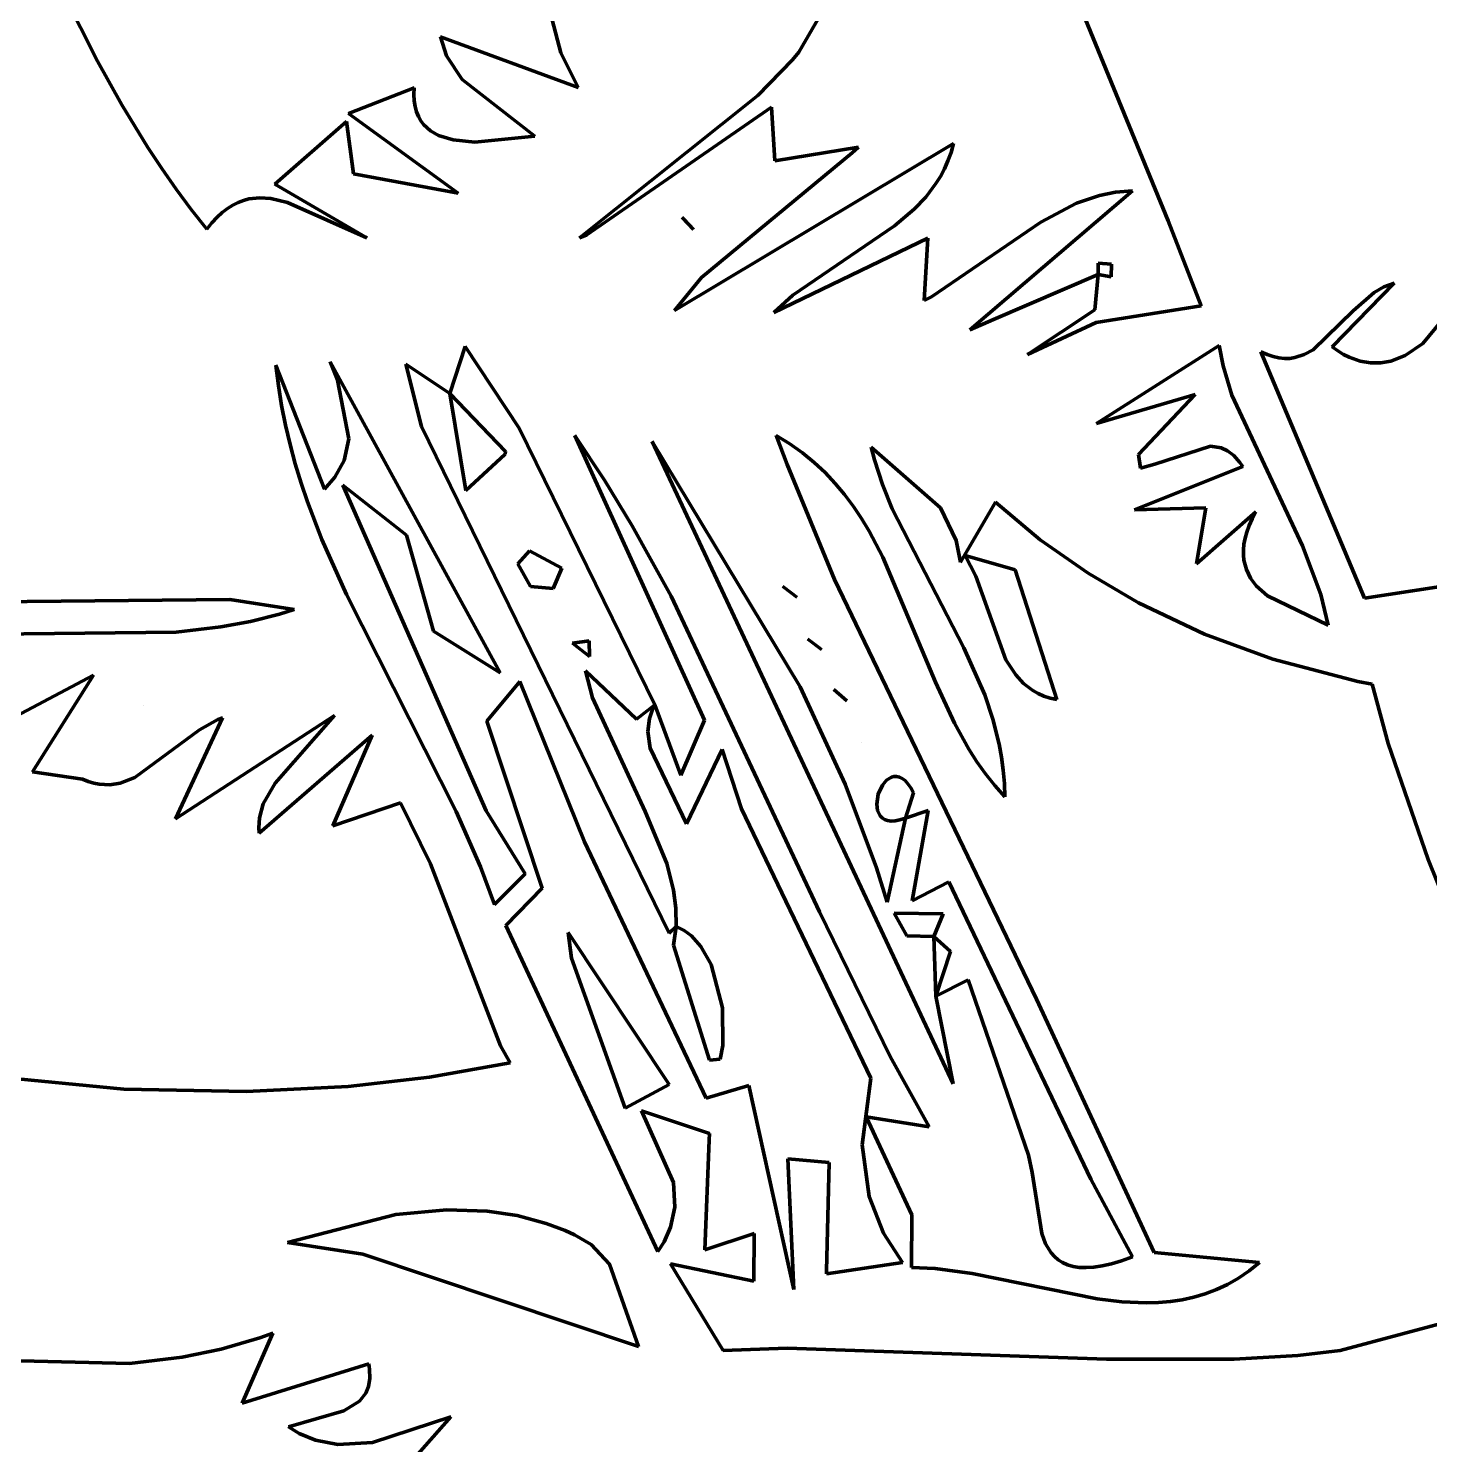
# Model space of a CAD drawing. Header units: millimetres. Extents: x 0 to 9.3, y 0 to 12.
# Drawn here: x 2.8 to 3.564, y 2.273 to 3.045 of the extents above; entities that cross this region are included whole.
import ezdxf

# ---------------------------------------------------------------- set-up
doc = ezdxf.new("R2010")
doc.units = ezdxf.units.MM
doc.layers.add('color#000000ff', color=7, linetype='CONTINUOUS', lineweight=100)
doc.layers.add('color#ffffffff', color=7, linetype='CONTINUOUS', lineweight=100)

msp = doc.modelspace()

# ---------------------------------------------------------------- linework, layer by layer
at = {"layer": 'color#000000ff'}
for p, q in [((3.42138, 2.94009), (3.34579, 3.12406)), ((2.81889, 3.06372), (2.83731, 3.02713)), ((3.23237, 3.05381), (3.21993, 3.03209)), ((3.09003, 3.03169), (3.08539, 3.04976)), ((3.02774, 3.03003), (3.02446, 3.04045)), ((3.02446, 3.04045), (3.09945, 3.01288)), ((3.03628, 3.01712), (3.02774, 3.03003)), ((3.09945, 3.01288), (3.09003, 3.03169)), ((3.21644, 3.02789), (3.19755, 3.0085)), ((3.21993, 3.03209), (3.21644, 3.02789)), ((2.83731, 3.02713), (2.85061, 3.00331)), ((2.97425, 2.99874), (3.01009, 3.01273)), ((3.01009, 3.01273), (3.00992, 3.009)), ((3.07581, 2.98621), (3.03628, 3.01712)), ((3.00992, 3.009), (3.01008, 3.00558)), ((3.01008, 3.00558), (3.01055, 3.00245)), ((3.19755, 3.0085), (3.1002, 2.93078)), ((2.85061, 3.00331), (2.86488, 2.98005)), ((3.03401, 2.95522), (2.97425, 2.99874)), ((3.01055, 3.00245), (3.01131, 2.99961)), ((3.01131, 2.99961), (3.01235, 2.99704)), ((3.01235, 2.99704), (3.01364, 2.99474)), ((3.1043, 2.93244), (3.20501, 3.00217)), ((3.20501, 3.00217), (3.20674, 2.97282)), ((2.93413, 2.96007), (2.97318, 2.99436)), ((2.97318, 2.99436), (2.97698, 2.96578)), ((3.01364, 2.99474), (3.01518, 2.99268)), ((3.01518, 2.99268), (3.01892, 2.98926)), ((3.01892, 2.98926), (3.02342, 2.98669)), ((3.02342, 2.98669), (3.03131, 2.98422)), ((3.03131, 2.98422), (3.04323, 2.98303)), ((3.04323, 2.98303), (3.07581, 2.98621)), ((3.15211, 2.8912), (3.30429, 2.98222)), ((3.30429, 2.98222), (3.30292, 2.97739)), ((2.86488, 2.98005), (2.87244, 2.96866)), ((3.24905, 2.97715), (3.1668, 2.90924)), ((3.20674, 2.97282), (3.25238, 2.98038)), ((3.25238, 2.98038), (3.24905, 2.97715)), ((3.30292, 2.97739), (3.30126, 2.97281)), ((2.87244, 2.96866), (2.88029, 2.95744)), ((3.29931, 2.96846), (3.29711, 2.96433)), ((3.30126, 2.97281), (3.29931, 2.96846)), ((2.98424, 2.93086), (2.93413, 2.96007)), ((2.97698, 2.96578), (3.03401, 2.95522)), ((3.29467, 2.9604), (3.28912, 2.95309)), ((3.29711, 2.96433), (3.29467, 2.9604)), ((2.88029, 2.95744), (2.88847, 2.9464)), ((2.914, 2.95019), (2.91693, 2.95128)), ((2.91693, 2.95128), (2.91988, 2.95205)), ((2.91988, 2.95205), (2.92584, 2.95269)), ((2.92584, 2.95269), (2.93187, 2.95227)), ((2.93187, 2.95227), (2.94102, 2.95006)), ((3.28912, 2.95309), (3.2828, 2.94642)), ((3.40193, 2.95645), (3.31327, 2.88077)), ((3.37138, 2.94983), (3.38392, 2.95403)), ((3.38392, 2.95403), (3.39272, 2.95574)), ((3.39272, 2.95574), (3.40193, 2.95645)), ((2.88847, 2.9464), (2.89698, 2.93555)), ((2.90254, 2.94212), (2.90536, 2.94473)), ((2.90536, 2.94473), (2.90821, 2.94694)), ((2.90821, 2.94694), (2.91109, 2.94875)), ((2.91109, 2.94875), (2.914, 2.95019)), ((2.94102, 2.95006), (2.98424, 2.93086)), ((3.2828, 2.94642), (3.27216, 2.93736)), ((3.35183, 2.93948), (3.37138, 2.94983)), ((2.89698, 2.93555), (2.89974, 2.93906)), ((2.89974, 2.93906), (2.90254, 2.94212)), ((3.15631, 2.94187), (3.15712, 2.94101)), ((3.16239, 2.93541), (3.15631, 2.94187)), ((3.15712, 2.94101), (3.16239, 2.93541)), ((3.27216, 2.93736), (3.21668, 2.89964)), ((3.29219, 2.89868), (3.35183, 2.93948)), ((3.43933, 2.89369), (3.42138, 2.94009)), ((3.1002, 2.93078), (3.1043, 2.93244)), ((3.20635, 2.89014), (3.2902, 2.93076)), ((3.2902, 2.93076), (3.28822, 2.89668)), ((3.38317, 2.91079), (3.38324, 2.91706)), ((3.38324, 2.91706), (3.39055, 2.91656)), ((3.39055, 2.91656), (3.39035, 2.90958)), ((3.1668, 2.90924), (3.15211, 2.8912)), ((3.32605, 2.88626), (3.38317, 2.91079)), ((3.38317, 2.91079), (3.38142, 2.89157)), ((3.39035, 2.90958), (3.38317, 2.91079)), ((3.51089, 2.8714), (3.54462, 2.90613)), ((3.539, 2.90409), (3.53382, 2.90113)), ((3.54462, 2.90613), (3.539, 2.90409)), ((3.21668, 2.89964), (3.20635, 2.89014)), ((3.28822, 2.89668), (3.29219, 2.89868)), ((3.53382, 2.90113), (3.52222, 2.89098)), ((3.582, 2.89947), (3.56025, 2.87322)), ((3.38142, 2.89157), (3.34473, 2.86715)), ((3.38205, 2.88471), (3.43933, 2.89369)), ((3.52222, 2.89098), (3.50045, 2.8698)), ((3.31327, 2.88077), (3.32605, 2.88626)), ((3.34473, 2.86715), (3.38205, 2.88471)), ((3.56025, 2.87322), (3.55061, 2.86671)), ((3.03787, 2.87153), (3.02949, 2.8459)), ((3.06736, 2.8271), (3.03787, 2.87153)), ((3.44925, 2.87208), (3.38224, 2.82962)), ((3.45139, 2.8611), (3.44925, 2.87208)), ((3.47195, 2.8687), (3.52852, 2.73437)), ((3.47539, 2.86718), (3.47195, 2.8687)), ((3.47868, 2.86609), (3.47539, 2.86718)), ((3.48182, 2.8654), (3.47868, 2.86609)), ((3.49043, 2.86552), (3.48769, 2.86514)), ((3.49562, 2.86715), (3.49043, 2.86552)), ((3.50045, 2.8698), (3.49562, 2.86715)), ((3.514, 2.8692), (3.51089, 2.8714)), ((3.51707, 2.86733), (3.514, 2.8692)), ((3.5201, 2.86579), (3.51707, 2.86733)), ((3.52605, 2.86363), (3.5201, 2.86579)), ((3.55061, 2.86671), (3.54285, 2.86364)), ((2.9612, 2.7938), (2.9347, 2.86143)), ((2.9347, 2.86143), (2.936, 2.8504)), ((3.05698, 2.69371), (2.96424, 2.86327)), ((2.96424, 2.86327), (2.9683, 2.85332)), ((3.02949, 2.8459), (3.00548, 2.86192)), ((3.00548, 2.86192), (3.01408, 2.82796)), ((3.45609, 2.84507), (3.45139, 2.8611)), ((3.48482, 2.8651), (3.48182, 2.8654)), ((3.48769, 2.86514), (3.48482, 2.8651)), ((3.53183, 2.86261), (3.52605, 2.86363)), ((3.53743, 2.86265), (3.53183, 2.86261)), ((3.54285, 2.86364), (3.53743, 2.86265)), ((2.936, 2.8504), (2.93773, 2.8395)), ((2.9683, 2.85332), (2.97444, 2.82131)), ((3.02949, 2.8459), (3.05998, 2.81433)), ((3.03819, 2.79305), (3.02949, 2.8459)), ((3.38224, 2.82962), (3.43607, 2.8455)), ((3.43607, 2.8455), (3.40512, 2.8128)), ((3.49461, 2.76297), (3.45609, 2.84507)), ((2.93773, 2.8395), (2.93986, 2.82874)), ((2.93986, 2.82874), (2.94238, 2.8181)), ((3.01408, 2.82796), (3.14916, 2.55168)), ((3.14136, 2.67624), (3.06736, 2.8271)), ((2.97444, 2.82131), (2.97181, 2.80949)), ((3.09778, 2.82315), (3.1684, 2.66793)), ((3.11391, 2.79875), (3.09778, 2.82315)), ((3.13999, 2.81975), (3.3041, 2.46957)), ((3.22058, 2.68602), (3.13999, 2.81975)), ((3.21499, 2.81859), (3.20756, 2.82312)), ((3.20756, 2.82312), (3.21356, 2.80726)), ((2.94238, 2.8181), (2.94525, 2.80757)), ((3.05977, 2.81296), (3.03819, 2.79305)), ((3.05998, 2.81433), (3.05977, 2.81296)), ((3.22189, 2.81368), (3.21499, 2.81859)), ((3.22829, 2.80843), (3.22189, 2.81368)), ((3.29718, 2.78358), (3.25928, 2.81663)), ((3.25928, 2.81663), (3.2611, 2.80975)), ((3.40512, 2.8128), (3.40621, 2.80529)), ((3.41404, 2.80752), (3.44453, 2.81731)), ((3.44453, 2.81731), (3.45022, 2.81643)), ((3.45022, 2.81643), (3.45383, 2.81479)), ((3.45383, 2.81479), (3.45727, 2.81217)), ((3.45727, 2.81217), (3.46051, 2.80843)), ((2.94525, 2.80757), (2.94845, 2.79715)), ((2.97181, 2.80949), (2.96685, 2.80038)), ((3.21356, 2.80726), (3.23934, 2.7446)), ((3.23424, 2.80285), (3.22829, 2.80843)), ((3.2611, 2.80975), (3.26551, 2.79628)), ((3.46205, 2.8061), (3.40307, 2.78245)), ((3.40621, 2.80529), (3.41404, 2.80752)), ((3.46051, 2.80843), (3.46205, 2.8061)), ((2.94845, 2.79715), (2.95196, 2.78683)), ((2.96685, 2.80038), (2.9612, 2.7938)), ((3.04942, 2.61841), (2.97115, 2.79606)), ((2.97115, 2.79606), (3.00585, 2.76871)), ((3.12906, 2.7738), (3.11391, 2.79875)), ((3.23976, 2.79698), (3.23424, 2.80285)), ((3.24488, 2.79082), (3.23976, 2.79698)), ((3.26551, 2.79628), (3.27079, 2.78314)), ((3.24965, 2.78441), (3.24488, 2.79082)), ((2.95196, 2.78683), (2.95977, 2.76644)), ((3.2541, 2.77777), (3.24965, 2.78441)), ((3.27079, 2.78314), (3.30999, 2.70736)), ((3.30567, 2.76582), (3.29718, 2.78358)), ((3.32717, 2.78674), (3.30807, 2.75408)), ((3.35163, 2.76621), (3.32717, 2.78674)), ((3.40307, 2.78245), (3.4419, 2.78355)), ((3.4419, 2.78355), (3.4368, 2.75302)), ((3.4368, 2.75302), (3.46911, 2.78148)), ((3.46911, 2.78148), (3.46712, 2.77762)), ((3.15026, 2.7355), (3.12906, 2.7738)), ((3.25825, 2.77092), (3.2541, 2.77777)), ((3.4655, 2.77392), (3.46423, 2.7704)), ((3.46712, 2.77762), (3.4655, 2.77392)), ((2.95977, 2.76644), (2.97313, 2.73636)), ((3.00585, 2.76871), (3.0207, 2.71642)), ((3.26582, 2.75669), (3.25825, 2.77092)), ((3.30807, 2.75408), (3.30567, 2.76582)), ((3.37769, 2.74792), (3.35163, 2.76621)), ((3.4633, 2.76704), (3.46269, 2.76383)), ((3.46423, 2.7704), (3.4633, 2.76704)), ((3.06669, 2.75303), (3.07308, 2.76026)), ((3.07308, 2.76026), (3.09067, 2.75081)), ((3.31067, 2.75763), (3.33789, 2.74973)), ((3.31641, 2.74639), (3.31067, 2.75763)), ((3.4624, 2.76078), (3.46239, 2.75787)), ((3.46239, 2.75787), (3.46267, 2.75511)), ((3.46269, 2.76383), (3.4624, 2.76078)), ((3.5046, 2.73634), (3.49461, 2.76297)), ((3.07346, 2.74079), (3.06669, 2.75303)), ((3.09067, 2.75081), (3.08599, 2.73968)), ((3.29438, 2.68848), (3.26582, 2.75669)), ((3.33789, 2.74973), (3.36059, 2.67906)), ((3.46267, 2.75511), (3.46402, 2.74998)), ((3.46402, 2.74998), (3.46632, 2.74534)), ((3.52852, 2.73437), (3.63262, 2.75021)), ((3.23934, 2.7446), (3.34953, 2.51561)), ((3.33289, 2.70074), (3.31641, 2.74639)), ((3.40514, 2.73185), (3.37769, 2.74792)), ((3.46632, 2.74534), (3.46946, 2.74116)), ((2.97313, 2.73636), (3.03306, 2.61801)), ((3.08599, 2.73968), (3.07346, 2.74079)), ((3.23127, 2.56333), (3.15026, 2.7355)), ((3.21118, 2.74067), (3.21565, 2.73733)), ((3.21877, 2.735), (3.21118, 2.74067)), ((3.21565, 2.73733), (3.21877, 2.735)), ((3.46946, 2.74116), (3.47552, 2.73563)), ((3.47552, 2.73563), (3.50859, 2.71964)), ((3.50859, 2.71964), (3.5046, 2.73634)), ((2.9096, 2.7336), (2.74031, 2.73204)), ((2.94457, 2.72821), (2.9096, 2.7336)), ((2.93666, 2.72571), (2.94457, 2.72821)), ((3.44111, 2.71482), (3.40514, 2.73185)), ((2.90465, 2.71865), (2.92073, 2.72164)), ((2.92073, 2.72164), (2.93666, 2.72571)), ((2.76503, 2.71453), (2.88032, 2.71584)), ((2.88032, 2.71584), (2.90465, 2.71865)), ((3.0207, 2.71642), (3.05698, 2.69371)), ((3.09646, 2.70975), (3.10559, 2.71104)), ((3.10559, 2.71104), (3.10571, 2.70258)), ((3.22479, 2.71194), (3.23066, 2.70758)), ((3.23234, 2.70633), (3.22479, 2.71194)), ((3.47853, 2.70112), (3.44111, 2.71482)), ((3.10571, 2.70258), (3.09646, 2.70975)), ((3.23066, 2.70758), (3.23234, 2.70633)), ((3.30999, 2.70736), (3.32133, 2.68161)), ((3.3382, 2.69251), (3.33289, 2.70074)), ((3.5248, 2.68897), (3.47853, 2.70112)), ((2.83516, 2.6924), (2.75387, 2.64938)), ((2.80195, 2.63958), (2.83516, 2.6924)), ((3.06776, 2.68895), (3.04968, 2.66725)), ((3.10301, 2.60149), (3.06776, 2.68895)), ((3.10732, 2.67995), (3.10349, 2.69476)), ((3.10349, 2.69476), (3.13141, 2.66847)), ((3.30475, 2.66618), (3.29438, 2.68848)), ((3.34254, 2.68783), (3.3382, 2.69251)), ((3.34764, 2.68394), (3.34254, 2.68783)), ((3.53261, 2.6874), (3.5248, 2.68897)), ((3.24525, 2.63295), (3.22058, 2.68602)), ((3.23903, 2.68449), (3.24457, 2.67973)), ((3.24616, 2.67837), (3.23903, 2.68449)), ((3.32133, 2.68161), (3.32581, 2.66832)), ((3.35051, 2.68234), (3.34764, 2.68394)), ((3.35362, 2.68098), (3.35051, 2.68234)), ((3.35697, 2.67988), (3.35362, 2.68098)), ((3.54144, 2.65508), (3.53261, 2.6874)), ((2.86267, 2.67559), (2.86267, 2.67559)), ((3.13605, 2.61811), (3.10732, 2.67995)), ((3.13141, 2.66847), (3.14136, 2.67624)), ((3.14015, 2.67373), (3.13846, 2.66883)), ((3.14136, 2.67624), (3.14015, 2.67373)), ((3.15547, 2.63779), (3.14136, 2.67624)), ((3.24457, 2.67973), (3.24616, 2.67837)), ((3.36059, 2.67906), (3.35697, 2.67988)), ((2.96657, 2.67045), (2.87997, 2.61405)), ((2.87997, 2.61405), (2.90554, 2.66907)), ((2.90299, 2.66817), (2.89297, 2.66264)), ((2.90554, 2.66907), (2.90299, 2.66817)), ((2.93418, 2.63357), (2.96657, 2.67045)), ((3.04968, 2.66725), (3.07987, 2.57622)), ((3.13846, 2.66883), (3.13753, 2.6617)), ((3.1684, 2.66793), (3.15547, 2.63779)), ((3.31268, 2.65198), (3.30475, 2.66618)), ((3.32581, 2.66832), (3.32925, 2.65467)), ((2.89297, 2.66264), (2.85773, 2.63663)), ((2.98715, 2.65963), (2.9255, 2.60614)), ((2.96579, 2.61014), (2.98715, 2.65963)), ((3.13753, 2.6617), (3.13875, 2.65258)), ((3.13875, 2.65258), (3.15866, 2.61136)), ((3.15866, 2.61136), (3.17807, 2.65182)), ((3.17807, 2.65182), (3.1886, 2.61953)), ((3.25397, 2.6559), (3.25397, 2.6559)), ((3.31706, 2.64515), (3.31268, 2.65198)), ((3.32925, 2.65467), (3.33051, 2.64769)), ((3.56327, 2.59193), (3.54144, 2.65508)), ((3.32175, 2.63853), (3.31706, 2.64515)), ((3.33051, 2.64769), (3.33145, 2.6406)), ((2.82918, 2.63572), (2.80195, 2.63958)), ((2.83226, 2.63441), (2.82918, 2.63572)), ((2.83528, 2.63347), (2.83226, 2.63441)), ((2.85773, 2.63663), (2.84964, 2.63353)), ((3.26779, 2.63504), (3.26558, 2.63243)), ((3.27039, 2.63672), (3.26779, 2.63504)), ((3.2718, 2.63711), (3.27039, 2.63672)), ((3.27327, 2.63716), (3.2718, 2.63711)), ((3.27478, 2.63684), (3.27327, 2.63716)), ((3.27632, 2.63609), (3.27478, 2.63684)), ((3.27787, 2.63489), (3.27632, 2.63609)), ((3.27943, 2.6332), (3.27787, 2.63489)), ((3.32679, 2.63214), (3.32175, 2.63853)), ((3.33145, 2.6406), (3.33202, 2.63337)), ((2.83825, 2.63287), (2.83528, 2.63347)), ((2.84404, 2.63264), (2.83825, 2.63287)), ((2.84964, 2.63353), (2.84404, 2.63264)), ((2.92772, 2.62221), (2.93418, 2.63357)), ((3.26232, 2.58726), (3.24525, 2.63295)), ((3.26323, 2.62742), (3.26237, 2.62196)), ((3.26558, 2.63243), (3.26323, 2.62742)), ((3.27801, 2.61431), (3.28249, 2.62819)), ((3.28097, 2.63098), (3.27943, 2.6332)), ((3.28249, 2.62819), (3.28097, 2.63098)), ((3.33222, 2.62602), (3.32679, 2.63214)), ((3.33202, 2.63337), (3.33222, 2.62602)), ((2.9257, 2.61457), (2.92772, 2.62221)), ((3.00254, 2.62283), (2.96579, 2.61014)), ((3.01904, 2.58955), (3.00254, 2.62283)), ((3.07069, 2.58407), (3.04942, 2.61841)), ((3.1886, 2.61953), (3.25913, 2.47265)), ((3.26237, 2.62196), (3.26282, 2.61857)), ((3.26282, 2.61857), (3.2642, 2.61573)), ((3.29048, 2.61856), (3.27801, 2.61431)), ((3.28169, 2.56935), (3.29048, 2.61856)), ((2.92534, 2.60905), (2.9257, 2.61457)), ((3.03306, 2.61801), (3.04619, 2.58778)), ((3.14787, 2.58963), (3.13605, 2.61811)), ((3.2642, 2.61573), (3.26528, 2.6146)), ((3.26528, 2.6146), (3.26663, 2.61372)), ((3.26663, 2.61372), (3.26827, 2.61313)), ((3.27801, 2.61431), (3.26812, 2.56858)), ((3.26827, 2.61313), (3.27022, 2.61285)), ((3.27022, 2.61285), (3.27248, 2.61293)), ((3.27248, 2.61293), (3.27508, 2.61341)), ((3.27508, 2.61341), (3.27801, 2.61431)), ((2.9255, 2.60614), (2.92534, 2.60905)), ((3.16934, 2.46172), (3.10301, 2.60149)), ((3.05717, 2.49034), (3.01904, 2.58955)), ((3.04619, 2.58778), (3.05381, 2.56725)), ((3.15154, 2.57511), (3.14787, 2.58963)), ((3.64169, 2.39524), (3.56327, 2.59193)), ((3.05381, 2.56725), (3.07069, 2.58407)), ((3.26812, 2.56858), (3.26232, 2.58726)), ((3.30178, 2.57972), (3.28169, 2.56935)), ((3.37922, 2.41746), (3.30178, 2.57972)), ((3.07987, 2.57622), (3.06004, 2.55591)), ((3.15279, 2.56527), (3.15154, 2.57511)), ((3.15292, 2.55528), (3.15279, 2.56527)), ((3.26975, 2.4844), (3.23127, 2.56333)), ((3.27196, 2.56257), (3.29863, 2.56229)), ((3.27885, 2.55015), (3.27196, 2.56257)), ((3.29863, 2.56229), (3.29348, 2.54983)), ((3.06004, 2.55591), (3.14294, 2.37813)), ((3.094, 2.552), (3.14923, 2.46923)), ((3.0959, 2.53812), (3.094, 2.552)), ((3.14916, 2.55168), (3.15292, 2.55528)), ((3.15292, 2.55528), (3.15158, 2.5451)), ((3.15732, 2.55316), (3.15292, 2.55528)), ((3.16131, 2.55019), (3.15732, 2.55316)), ((3.16653, 2.54435), (3.16131, 2.55019)), ((3.29348, 2.54983), (3.27885, 2.55015)), ((3.29348, 2.54983), (3.30265, 2.54164)), ((3.29466, 2.5173), (3.29348, 2.54983)), ((3.15158, 2.5451), (3.17119, 2.48236)), ((3.17206, 2.53453), (3.16653, 2.54435)), ((3.30265, 2.54164), (3.29466, 2.5173)), ((3.12509, 2.45632), (3.0959, 2.53812)), ((3.17828, 2.51102), (3.17206, 2.53453)), ((3.29466, 2.5173), (3.31229, 2.52628)), ((3.31229, 2.52628), (3.34513, 2.43056)), ((3.17845, 2.49051), (3.17828, 2.51102)), ((3.3041, 2.46957), (3.29466, 2.5173)), ((3.34953, 2.51561), (3.41365, 2.37756)), ((3.06241, 2.481), (3.05717, 2.49034)), ((3.17702, 2.48291), (3.17845, 2.49051)), ((3.01843, 2.4732), (3.06241, 2.481)), ((3.17119, 2.48236), (3.17702, 2.48291)), ((3.29093, 2.44599), (3.26975, 2.4844)), ((2.76293, 2.4752), (2.85172, 2.46666)), ((2.97416, 2.46814), (3.01843, 2.4732)), ((3.25913, 2.47265), (3.25452, 2.43627)), ((2.85172, 2.46666), (2.91856, 2.46535)), ((2.91856, 2.46535), (2.97416, 2.46814)), ((3.14923, 2.46923), (3.12509, 2.45632)), ((3.19259, 2.46857), (3.16934, 2.46172)), ((3.21727, 2.35731), (3.19259, 2.46857)), ((3.1516, 2.41568), (3.13407, 2.45472)), ((3.13407, 2.45472), (3.17114, 2.44237)), ((3.2815, 2.39814), (3.25672, 2.45153)), ((3.25672, 2.45153), (3.29093, 2.44599)), ((3.17114, 2.44237), (3.171, 2.43888)), ((3.171, 2.43888), (3.16859, 2.37901)), ((3.25452, 2.43627), (3.25827, 2.40813)), ((3.23651, 2.42665), (3.21385, 2.42854)), ((3.21385, 2.42854), (3.21727, 2.35731)), ((3.23501, 2.36747), (3.23651, 2.42665)), ((3.34513, 2.43056), (3.34711, 2.42111)), ((3.34711, 2.42111), (3.35238, 2.38783)), ((3.40185, 2.37517), (3.37922, 2.41746)), ((3.15227, 2.40219), (3.1516, 2.41568)), ((3.14999, 2.39141), (3.15227, 2.40219)), ((3.25827, 2.40813), (3.26615, 2.38803)), ((3.00005, 2.39824), (2.94107, 2.38301)), ((3.02782, 2.40081), (3.00005, 2.39824)), ((3.04991, 2.40011), (3.02782, 2.40081)), ((3.06619, 2.39769), (3.04991, 2.40011)), ((3.0821, 2.39345), (3.06619, 2.39769)), ((3.28131, 2.36939), (3.2815, 2.39814)), ((3.09244, 2.38951), (3.0821, 2.39345)), ((3.09751, 2.3872), (3.09244, 2.38951)), ((3.10656, 2.382), (3.09751, 2.3872)), ((3.14636, 2.38341), (3.14999, 2.39141)), ((3.16859, 2.37901), (3.1955, 2.38791)), ((3.1955, 2.38791), (3.19542, 2.36195)), ((3.26615, 2.38803), (3.2764, 2.37216)), ((3.35238, 2.38783), (3.35454, 2.38222)), ((2.94107, 2.38301), (2.9821, 2.37656)), ((3.11657, 2.37124), (3.10656, 2.382)), ((3.14294, 2.37813), (3.14636, 2.38341)), ((3.35454, 2.38222), (3.35749, 2.3774)), ((2.9821, 2.37656), (3.13237, 2.32625)), ((3.13237, 2.32625), (3.11657, 2.37124)), ((3.19542, 2.36195), (3.14989, 2.37143)), ((3.14989, 2.37143), (3.17866, 2.32412)), ((3.2764, 2.37216), (3.23497, 2.36584)), ((3.35749, 2.3774), (3.35931, 2.37534)), ((3.35931, 2.37534), (3.3614, 2.37354)), ((3.3614, 2.37354), (3.36378, 2.37203)), ((3.36378, 2.37203), (3.36647, 2.37083)), ((3.38536, 2.37029), (3.39038, 2.37144)), ((3.39038, 2.37144), (3.39587, 2.37306)), ((3.39587, 2.37306), (3.40185, 2.37517)), ((3.41365, 2.37756), (3.47124, 2.37218)), ((3.47124, 2.37218), (3.46555, 2.36755)), ((3.23497, 2.36584), (3.23501, 2.36747)), ((3.29436, 2.3688), (3.28131, 2.36939)), ((3.31439, 2.36609), (3.29436, 2.3688)), ((3.38268, 2.35233), (3.31439, 2.36609)), ((3.36647, 2.37083), (3.36949, 2.36996)), ((3.36949, 2.36996), (3.37287, 2.36945)), ((3.37287, 2.36945), (3.37663, 2.36932)), ((3.37663, 2.36932), (3.38078, 2.36959)), ((3.38078, 2.36959), (3.38536, 2.37029)), ((3.45973, 2.36356), (3.4538, 2.36016)), ((3.46555, 2.36755), (3.45973, 2.36356)), ((3.44775, 2.35732), (3.4416, 2.35501)), ((3.4538, 2.36016), (3.44775, 2.35732)), ((3.39619, 2.35074), (3.38268, 2.35233)), ((3.40951, 2.35017), (3.39619, 2.35074)), ((3.41608, 2.35036), (3.40951, 2.35017)), ((3.42258, 2.3509), (3.41608, 2.35036)), ((3.429, 2.35183), (3.42258, 2.3509)), ((3.43535, 2.35319), (3.429, 2.35183)), ((3.4416, 2.35501), (3.43535, 2.35319)), ((3.51529, 2.32405), (3.58418, 2.34263)), ((2.91622, 2.29535), (2.93292, 2.33361)), ((2.93292, 2.33361), (2.92592, 2.33109)), ((2.90479, 2.32486), (2.88348, 2.32044)), ((2.92592, 2.33109), (2.90479, 2.32486)), ((3.17866, 2.32412), (3.21347, 2.32545)), ((3.21347, 2.32545), (3.38772, 2.31944)), ((2.85483, 2.31694), (2.72433, 2.3203)), ((2.88348, 2.32044), (2.85483, 2.31694)), ((3.38772, 2.31944), (3.45736, 2.31931)), ((3.45736, 2.31931), (3.49213, 2.32147)), ((3.49213, 2.32147), (3.51529, 2.32405)), ((2.98531, 2.31685), (2.91622, 2.29535)), ((2.98577, 2.31399), (2.98531, 2.31685)), ((2.98595, 2.30889), (2.98577, 2.31399)), ((2.98375, 2.30084), (2.98525, 2.30453)), ((2.98525, 2.30453), (2.98595, 2.30889)), ((2.97168, 2.29126), (2.98022, 2.2964)), ((2.98022, 2.2964), (2.98375, 2.30084)), ((2.94152, 2.28247), (2.97168, 2.29126)), ((3.03001, 2.28797), (2.98729, 2.27393)), ((2.99798, 2.25179), (3.03001, 2.28797)), ((2.94731, 2.27894), (2.94152, 2.28247)), ((2.95625, 2.27523), (2.94731, 2.27894)), ((2.9685, 2.2729), (2.95625, 2.27523)), ((2.98729, 2.27393), (2.9685, 2.2729))]:
    msp.add_line(p, q, dxfattribs=at)
at = {"layer": 'color#ffffffff'}
for p, q in [((3.34579, 3.12406), (3.42138, 2.94009)), ((2.83731, 3.02713), (2.81889, 3.06372)), ((3.21993, 3.03209), (3.23237, 3.05381)), ((3.08539, 3.04976), (3.09003, 3.03169)), ((3.09945, 3.01288), (3.02446, 3.04045)), ((3.02446, 3.04045), (3.02774, 3.03003)), ((3.02774, 3.03003), (3.03628, 3.01712)), ((3.09003, 3.03169), (3.09945, 3.01288)), ((3.19755, 3.0085), (3.21644, 3.02789)), ((3.21644, 3.02789), (3.21993, 3.03209)), ((2.85061, 3.00331), (2.83731, 3.02713)), ((3.01009, 3.01273), (2.97425, 2.99874)), ((3.00992, 3.009), (3.01009, 3.01273)), ((3.03628, 3.01712), (3.07581, 2.98621)), ((3.01008, 3.00558), (3.00992, 3.009)), ((3.01055, 3.00245), (3.01008, 3.00558)), ((3.1002, 2.93078), (3.19755, 3.0085)), ((2.86488, 2.98005), (2.85061, 3.00331)), ((2.97425, 2.99874), (3.03401, 2.95522)), ((3.01131, 2.99961), (3.01055, 3.00245)), ((3.01235, 2.99704), (3.01131, 2.99961)), ((3.01364, 2.99474), (3.01235, 2.99704)), ((3.20501, 3.00217), (3.1043, 2.93244)), ((3.20674, 2.97282), (3.20501, 3.00217)), ((2.97318, 2.99436), (2.93413, 2.96007)), ((2.97698, 2.96578), (2.97318, 2.99436)), ((3.01518, 2.99268), (3.01364, 2.99474)), ((3.01892, 2.98926), (3.01518, 2.99268)), ((3.02342, 2.98669), (3.01892, 2.98926)), ((3.03131, 2.98422), (3.02342, 2.98669)), ((3.04323, 2.98303), (3.03131, 2.98422)), ((3.07581, 2.98621), (3.04323, 2.98303)), ((3.30429, 2.98222), (3.15211, 2.8912)), ((3.30292, 2.97739), (3.30429, 2.98222)), ((2.87244, 2.96866), (2.86488, 2.98005)), ((3.1668, 2.90924), (3.24905, 2.97715)), ((3.25238, 2.98038), (3.20674, 2.97282)), ((3.24905, 2.97715), (3.25238, 2.98038)), ((3.30126, 2.97281), (3.30292, 2.97739)), ((2.88029, 2.95744), (2.87244, 2.96866)), ((3.29711, 2.96433), (3.29931, 2.96846)), ((3.29931, 2.96846), (3.30126, 2.97281)), ((2.93413, 2.96007), (2.98424, 2.93086)), ((3.03401, 2.95522), (2.97698, 2.96578)), ((3.28912, 2.95309), (3.29467, 2.9604)), ((3.29467, 2.9604), (3.29711, 2.96433)), ((2.88847, 2.9464), (2.88029, 2.95744)), ((2.91693, 2.95128), (2.914, 2.95019)), ((2.91988, 2.95205), (2.91693, 2.95128)), ((2.92584, 2.95269), (2.91988, 2.95205)), ((2.93187, 2.95227), (2.92584, 2.95269)), ((2.94102, 2.95006), (2.93187, 2.95227)), ((3.2828, 2.94642), (3.28912, 2.95309)), ((3.31327, 2.88077), (3.40193, 2.95645)), ((3.38392, 2.95403), (3.37138, 2.94983)), ((3.39272, 2.95574), (3.38392, 2.95403)), ((3.40193, 2.95645), (3.39272, 2.95574)), ((2.89698, 2.93555), (2.88847, 2.9464)), ((2.90536, 2.94473), (2.90254, 2.94212)), ((2.90821, 2.94694), (2.90536, 2.94473)), ((2.91109, 2.94875), (2.90821, 2.94694)), ((2.914, 2.95019), (2.91109, 2.94875)), ((2.98424, 2.93086), (2.94102, 2.95006)), ((3.27216, 2.93736), (3.2828, 2.94642)), ((3.37138, 2.94983), (3.35183, 2.93948)), ((2.89974, 2.93906), (2.89698, 2.93555)), ((2.90254, 2.94212), (2.89974, 2.93906)), ((3.15631, 2.94187), (3.16239, 2.93541)), ((3.15712, 2.94101), (3.15631, 2.94187)), ((3.16239, 2.93541), (3.15712, 2.94101)), ((3.21668, 2.89964), (3.27216, 2.93736)), ((3.35183, 2.93948), (3.29219, 2.89868)), ((3.42138, 2.94009), (3.43933, 2.89369)), ((3.1043, 2.93244), (3.1002, 2.93078)), ((3.2902, 2.93076), (3.20635, 2.89014)), ((3.28822, 2.89668), (3.2902, 2.93076)), ((3.38324, 2.91706), (3.38317, 2.91079)), ((3.39055, 2.91656), (3.38324, 2.91706)), ((3.39035, 2.90958), (3.39055, 2.91656)), ((3.15211, 2.8912), (3.1668, 2.90924)), ((3.38317, 2.91079), (3.32605, 2.88626)), ((3.38142, 2.89157), (3.38317, 2.91079)), ((3.38317, 2.91079), (3.39035, 2.90958)), ((3.54462, 2.90613), (3.51089, 2.8714)), ((3.53382, 2.90113), (3.539, 2.90409)), ((3.539, 2.90409), (3.54462, 2.90613)), ((3.20635, 2.89014), (3.21668, 2.89964)), ((3.29219, 2.89868), (3.28822, 2.89668)), ((3.52222, 2.89098), (3.53382, 2.90113)), ((3.56025, 2.87322), (3.582, 2.89947)), ((3.34473, 2.86715), (3.38142, 2.89157)), ((3.43933, 2.89369), (3.38205, 2.88471)), ((3.50045, 2.8698), (3.52222, 2.89098)), ((3.32605, 2.88626), (3.31327, 2.88077)), ((3.38205, 2.88471), (3.34473, 2.86715)), ((3.55061, 2.86671), (3.56025, 2.87322)), ((3.02949, 2.8459), (3.03787, 2.87153)), ((3.03787, 2.87153), (3.06736, 2.8271)), ((3.38224, 2.82962), (3.44925, 2.87208)), ((3.44925, 2.87208), (3.45139, 2.8611)), ((3.47195, 2.8687), (3.47539, 2.86718)), ((3.52852, 2.73437), (3.47195, 2.8687)), ((3.47539, 2.86718), (3.47868, 2.86609)), ((3.47868, 2.86609), (3.48182, 2.8654)), ((3.48769, 2.86514), (3.49043, 2.86552)), ((3.49043, 2.86552), (3.49562, 2.86715)), ((3.49562, 2.86715), (3.50045, 2.8698)), ((3.51089, 2.8714), (3.514, 2.8692)), ((3.514, 2.8692), (3.51707, 2.86733)), ((3.51707, 2.86733), (3.5201, 2.86579)), ((3.5201, 2.86579), (3.52605, 2.86363)), ((3.54285, 2.86364), (3.55061, 2.86671)), ((2.936, 2.8504), (2.9347, 2.86143)), ((2.9347, 2.86143), (2.9612, 2.7938)), ((2.9683, 2.85332), (2.96424, 2.86327)), ((2.96424, 2.86327), (3.05698, 2.69371)), ((3.01408, 2.82796), (3.00548, 2.86192)), ((3.00548, 2.86192), (3.02949, 2.8459)), ((3.45139, 2.8611), (3.45609, 2.84507)), ((3.48182, 2.8654), (3.48482, 2.8651)), ((3.48482, 2.8651), (3.48769, 2.86514)), ((3.52605, 2.86363), (3.53183, 2.86261)), ((3.53183, 2.86261), (3.53743, 2.86265)), ((3.53743, 2.86265), (3.54285, 2.86364)), ((2.93773, 2.8395), (2.936, 2.8504)), ((2.97444, 2.82131), (2.9683, 2.85332)), ((3.02949, 2.8459), (3.03819, 2.79305)), ((3.05998, 2.81433), (3.02949, 2.8459)), ((3.43607, 2.8455), (3.38224, 2.82962)), ((3.40512, 2.8128), (3.43607, 2.8455)), ((3.45609, 2.84507), (3.49461, 2.76297)), ((2.93986, 2.82874), (2.93773, 2.8395)), ((2.94238, 2.8181), (2.93986, 2.82874)), ((3.14916, 2.55168), (3.01408, 2.82796)), ((3.06736, 2.8271), (3.14136, 2.67624)), ((2.97181, 2.80949), (2.97444, 2.82131)), ((3.09778, 2.82315), (3.11391, 2.79875)), ((3.1684, 2.66793), (3.09778, 2.82315)), ((3.13999, 2.81975), (3.22058, 2.68602)), ((3.3041, 2.46957), (3.13999, 2.81975)), ((3.21356, 2.80726), (3.20756, 2.82312)), ((3.20756, 2.82312), (3.21499, 2.81859)), ((2.94525, 2.80757), (2.94238, 2.8181)), ((3.03819, 2.79305), (3.05977, 2.81296)), ((3.05977, 2.81296), (3.05998, 2.81433)), ((3.21499, 2.81859), (3.22189, 2.81368)), ((3.22189, 2.81368), (3.22829, 2.80843)), ((3.2611, 2.80975), (3.25928, 2.81663)), ((3.25928, 2.81663), (3.29718, 2.78358)), ((3.40621, 2.80529), (3.40512, 2.8128)), ((3.44453, 2.81731), (3.41404, 2.80752)), ((3.45022, 2.81643), (3.44453, 2.81731)), ((3.45383, 2.81479), (3.45022, 2.81643)), ((3.45727, 2.81217), (3.45383, 2.81479)), ((3.46051, 2.80843), (3.45727, 2.81217)), ((2.94845, 2.79715), (2.94525, 2.80757)), ((2.96685, 2.80038), (2.97181, 2.80949)), ((3.23934, 2.7446), (3.21356, 2.80726)), ((3.22829, 2.80843), (3.23424, 2.80285)), ((3.26551, 2.79628), (3.2611, 2.80975)), ((3.40307, 2.78245), (3.46205, 2.8061)), ((3.41404, 2.80752), (3.40621, 2.80529)), ((3.46205, 2.8061), (3.46051, 2.80843)), ((2.95196, 2.78683), (2.94845, 2.79715)), ((2.9612, 2.7938), (2.96685, 2.80038)), ((3.00585, 2.76871), (2.97115, 2.79606)), ((2.97115, 2.79606), (3.04942, 2.61841)), ((3.11391, 2.79875), (3.12906, 2.7738)), ((3.23424, 2.80285), (3.23976, 2.79698)), ((3.23976, 2.79698), (3.24488, 2.79082)), ((3.27079, 2.78314), (3.26551, 2.79628)), ((3.24488, 2.79082), (3.24965, 2.78441)), ((2.95977, 2.76644), (2.95196, 2.78683)), ((3.24965, 2.78441), (3.2541, 2.77777)), ((3.30999, 2.70736), (3.27079, 2.78314)), ((3.29718, 2.78358), (3.30567, 2.76582)), ((3.30807, 2.75408), (3.32717, 2.78674)), ((3.32717, 2.78674), (3.35163, 2.76621)), ((3.4419, 2.78355), (3.40307, 2.78245)), ((3.4368, 2.75302), (3.4419, 2.78355)), ((3.46911, 2.78148), (3.4368, 2.75302)), ((3.46712, 2.77762), (3.46911, 2.78148)), ((3.12906, 2.7738), (3.15026, 2.7355)), ((3.2541, 2.77777), (3.25825, 2.77092)), ((3.46423, 2.7704), (3.4655, 2.77392)), ((3.4655, 2.77392), (3.46712, 2.77762)), ((2.97313, 2.73636), (2.95977, 2.76644)), ((3.0207, 2.71642), (3.00585, 2.76871)), ((3.25825, 2.77092), (3.26582, 2.75669)), ((3.30567, 2.76582), (3.30807, 2.75408)), ((3.35163, 2.76621), (3.37769, 2.74792)), ((3.46269, 2.76383), (3.4633, 2.76704)), ((3.4633, 2.76704), (3.46423, 2.7704)), ((3.07308, 2.76026), (3.06669, 2.75303)), ((3.09067, 2.75081), (3.07308, 2.76026)), ((3.31067, 2.75763), (3.31641, 2.74639)), ((3.33789, 2.74973), (3.31067, 2.75763)), ((3.46239, 2.75787), (3.4624, 2.76078)), ((3.46267, 2.75511), (3.46239, 2.75787)), ((3.4624, 2.76078), (3.46269, 2.76383)), ((3.49461, 2.76297), (3.5046, 2.73634)), ((3.06669, 2.75303), (3.07346, 2.74079)), ((3.08599, 2.73968), (3.09067, 2.75081)), ((3.26582, 2.75669), (3.29438, 2.68848)), ((3.36059, 2.67906), (3.33789, 2.74973)), ((3.46402, 2.74998), (3.46267, 2.75511)), ((3.46632, 2.74534), (3.46402, 2.74998)), ((3.63262, 2.75021), (3.52852, 2.73437)), ((3.34953, 2.51561), (3.23934, 2.7446)), ((3.31641, 2.74639), (3.33289, 2.70074)), ((3.37769, 2.74792), (3.40514, 2.73185)), ((3.46946, 2.74116), (3.46632, 2.74534)), ((3.03306, 2.61801), (2.97313, 2.73636)), ((3.07346, 2.74079), (3.08599, 2.73968)), ((3.15026, 2.7355), (3.23127, 2.56333)), ((3.21118, 2.74067), (3.21877, 2.735)), ((3.21565, 2.73733), (3.21118, 2.74067)), ((3.21877, 2.735), (3.21565, 2.73733)), ((3.47552, 2.73563), (3.46946, 2.74116)), ((3.50859, 2.71964), (3.47552, 2.73563)), ((3.5046, 2.73634), (3.50859, 2.71964)), ((2.74031, 2.73204), (2.9096, 2.7336)), ((2.9096, 2.7336), (2.94457, 2.72821)), ((2.94457, 2.72821), (2.93666, 2.72571)), ((3.40514, 2.73185), (3.44111, 2.71482)), ((2.92073, 2.72164), (2.90465, 2.71865)), ((2.93666, 2.72571), (2.92073, 2.72164)), ((2.88032, 2.71584), (2.76503, 2.71453)), ((2.90465, 2.71865), (2.88032, 2.71584)), ((3.05698, 2.69371), (3.0207, 2.71642)), ((3.10559, 2.71104), (3.09646, 2.70975)), ((3.10571, 2.70258), (3.10559, 2.71104)), ((3.22479, 2.71194), (3.23234, 2.70633)), ((3.23066, 2.70758), (3.22479, 2.71194)), ((3.44111, 2.71482), (3.47853, 2.70112)), ((3.09646, 2.70975), (3.10571, 2.70258)), ((3.23234, 2.70633), (3.23066, 2.70758)), ((3.32133, 2.68161), (3.30999, 2.70736)), ((3.33289, 2.70074), (3.3382, 2.69251)), ((3.47853, 2.70112), (3.5248, 2.68897)), ((2.75387, 2.64938), (2.83516, 2.6924)), ((2.83516, 2.6924), (2.80195, 2.63958)), ((3.04968, 2.66725), (3.06776, 2.68895)), ((3.06776, 2.68895), (3.10301, 2.60149)), ((3.13141, 2.66847), (3.10349, 2.69476)), ((3.10349, 2.69476), (3.10732, 2.67995)), ((3.29438, 2.68848), (3.30475, 2.66618)), ((3.3382, 2.69251), (3.34254, 2.68783)), ((3.34254, 2.68783), (3.34764, 2.68394)), ((3.5248, 2.68897), (3.53261, 2.6874)), ((3.22058, 2.68602), (3.24525, 2.63295)), ((3.23903, 2.68449), (3.24616, 2.67837)), ((3.24457, 2.67973), (3.23903, 2.68449)), ((3.32581, 2.66832), (3.32133, 2.68161)), ((3.34764, 2.68394), (3.35051, 2.68234)), ((3.35051, 2.68234), (3.35362, 2.68098)), ((3.35362, 2.68098), (3.35697, 2.67988)), ((3.53261, 2.6874), (3.54144, 2.65508)), ((2.86267, 2.67559), (2.86267, 2.67559)), ((3.10732, 2.67995), (3.13605, 2.61811)), ((3.14136, 2.67624), (3.13141, 2.66847)), ((3.13846, 2.66883), (3.14015, 2.67373)), ((3.14015, 2.67373), (3.14136, 2.67624)), ((3.14136, 2.67624), (3.15547, 2.63779)), ((3.24616, 2.67837), (3.24457, 2.67973)), ((3.35697, 2.67988), (3.36059, 2.67906)), ((2.87997, 2.61405), (2.96657, 2.67045)), ((2.90554, 2.66907), (2.87997, 2.61405)), ((2.89297, 2.66264), (2.90299, 2.66817)), ((2.90299, 2.66817), (2.90554, 2.66907)), ((2.96657, 2.67045), (2.93418, 2.63357)), ((3.07987, 2.57622), (3.04968, 2.66725)), ((3.13753, 2.6617), (3.13846, 2.66883)), ((3.15547, 2.63779), (3.1684, 2.66793)), ((3.30475, 2.66618), (3.31268, 2.65198)), ((3.32925, 2.65467), (3.32581, 2.66832)), ((2.85773, 2.63663), (2.89297, 2.66264)), ((2.9255, 2.60614), (2.98715, 2.65963)), ((2.98715, 2.65963), (2.96579, 2.61014)), ((3.13875, 2.65258), (3.13753, 2.6617)), ((3.15866, 2.61136), (3.13875, 2.65258)), ((3.17807, 2.65182), (3.15866, 2.61136)), ((3.1886, 2.61953), (3.17807, 2.65182)), ((3.25397, 2.6559), (3.25397, 2.6559)), ((3.31268, 2.65198), (3.31706, 2.64515)), ((3.33051, 2.64769), (3.32925, 2.65467)), ((3.54144, 2.65508), (3.56327, 2.59193)), ((3.31706, 2.64515), (3.32175, 2.63853)), ((3.33145, 2.6406), (3.33051, 2.64769)), ((2.80195, 2.63958), (2.82918, 2.63572)), ((2.82918, 2.63572), (2.83226, 2.63441)), ((2.83226, 2.63441), (2.83528, 2.63347)), ((2.84964, 2.63353), (2.85773, 2.63663)), ((3.26558, 2.63243), (3.26779, 2.63504)), ((3.26779, 2.63504), (3.27039, 2.63672)), ((3.27039, 2.63672), (3.2718, 2.63711)), ((3.2718, 2.63711), (3.27327, 2.63716)), ((3.27327, 2.63716), (3.27478, 2.63684)), ((3.27478, 2.63684), (3.27632, 2.63609)), ((3.27632, 2.63609), (3.27787, 2.63489)), ((3.27787, 2.63489), (3.27943, 2.6332)), ((3.32175, 2.63853), (3.32679, 2.63214)), ((3.33202, 2.63337), (3.33145, 2.6406)), ((2.83528, 2.63347), (2.83825, 2.63287)), ((2.83825, 2.63287), (2.84404, 2.63264)), ((2.84404, 2.63264), (2.84964, 2.63353)), ((2.93418, 2.63357), (2.92772, 2.62221)), ((3.24525, 2.63295), (3.26232, 2.58726)), ((3.26237, 2.62196), (3.26323, 2.62742)), ((3.26323, 2.62742), (3.26558, 2.63243)), ((3.28249, 2.62819), (3.27801, 2.61431)), ((3.27943, 2.6332), (3.28097, 2.63098)), ((3.28097, 2.63098), (3.28249, 2.62819)), ((3.32679, 2.63214), (3.33222, 2.62602)), ((3.33222, 2.62602), (3.33202, 2.63337)), ((2.92772, 2.62221), (2.9257, 2.61457)), ((2.96579, 2.61014), (3.00254, 2.62283)), ((3.00254, 2.62283), (3.01904, 2.58955)), ((3.04942, 2.61841), (3.07069, 2.58407)), ((3.25913, 2.47265), (3.1886, 2.61953)), ((3.26282, 2.61857), (3.26237, 2.62196)), ((3.2642, 2.61573), (3.26282, 2.61857)), ((3.27801, 2.61431), (3.29048, 2.61856)), ((3.29048, 2.61856), (3.28169, 2.56935)), ((2.9257, 2.61457), (2.92534, 2.60905)), ((3.04619, 2.58778), (3.03306, 2.61801)), ((3.13605, 2.61811), (3.14787, 2.58963)), ((3.26528, 2.6146), (3.2642, 2.61573)), ((3.26663, 2.61372), (3.26528, 2.6146)), ((3.26827, 2.61313), (3.26663, 2.61372)), ((3.26812, 2.56858), (3.27801, 2.61431)), ((3.27022, 2.61285), (3.26827, 2.61313)), ((3.27248, 2.61293), (3.27022, 2.61285)), ((3.27508, 2.61341), (3.27248, 2.61293)), ((3.27801, 2.61431), (3.27508, 2.61341)), ((2.92534, 2.60905), (2.9255, 2.60614)), ((3.10301, 2.60149), (3.16934, 2.46172)), ((3.01904, 2.58955), (3.05717, 2.49034)), ((3.05381, 2.56725), (3.04619, 2.58778)), ((3.14787, 2.58963), (3.15154, 2.57511)), ((3.56327, 2.59193), (3.64169, 2.39524)), ((3.07069, 2.58407), (3.05381, 2.56725)), ((3.26232, 2.58726), (3.26812, 2.56858)), ((3.28169, 2.56935), (3.30178, 2.57972)), ((3.30178, 2.57972), (3.37922, 2.41746)), ((3.06004, 2.55591), (3.07987, 2.57622)), ((3.15154, 2.57511), (3.15279, 2.56527)), ((3.15279, 2.56527), (3.15292, 2.55528)), ((3.23127, 2.56333), (3.26975, 2.4844)), ((3.29863, 2.56229), (3.27196, 2.56257)), ((3.27196, 2.56257), (3.27885, 2.55015)), ((3.29348, 2.54983), (3.29863, 2.56229)), ((3.14294, 2.37813), (3.06004, 2.55591)), ((3.094, 2.552), (3.0959, 2.53812)), ((3.14923, 2.46923), (3.094, 2.552)), ((3.15292, 2.55528), (3.14916, 2.55168)), ((3.15158, 2.5451), (3.15292, 2.55528)), ((3.15292, 2.55528), (3.15732, 2.55316)), ((3.15732, 2.55316), (3.16131, 2.55019)), ((3.16131, 2.55019), (3.16653, 2.54435)), ((3.27885, 2.55015), (3.29348, 2.54983)), ((3.30265, 2.54164), (3.29348, 2.54983)), ((3.29348, 2.54983), (3.29466, 2.5173)), ((3.17119, 2.48236), (3.15158, 2.5451)), ((3.16653, 2.54435), (3.17206, 2.53453)), ((3.29466, 2.5173), (3.30265, 2.54164)), ((3.0959, 2.53812), (3.12509, 2.45632)), ((3.17206, 2.53453), (3.17828, 2.51102)), ((3.31229, 2.52628), (3.29466, 2.5173)), ((3.34513, 2.43056), (3.31229, 2.52628)), ((3.17828, 2.51102), (3.17845, 2.49051)), ((3.29466, 2.5173), (3.3041, 2.46957)), ((3.41365, 2.37756), (3.34953, 2.51561)), ((3.05717, 2.49034), (3.06241, 2.481)), ((3.17845, 2.49051), (3.17702, 2.48291)), ((3.06241, 2.481), (3.01843, 2.4732)), ((3.17702, 2.48291), (3.17119, 2.48236)), ((3.26975, 2.4844), (3.29093, 2.44599)), ((2.85172, 2.46666), (2.76293, 2.4752)), ((3.01843, 2.4732), (2.97416, 2.46814)), ((3.25452, 2.43627), (3.25913, 2.47265)), ((2.91856, 2.46535), (2.85172, 2.46666)), ((2.97416, 2.46814), (2.91856, 2.46535)), ((3.12509, 2.45632), (3.14923, 2.46923)), ((3.16934, 2.46172), (3.19259, 2.46857)), ((3.19259, 2.46857), (3.21727, 2.35731)), ((3.17114, 2.44237), (3.13407, 2.45472)), ((3.13407, 2.45472), (3.1516, 2.41568)), ((3.29093, 2.44599), (3.25672, 2.45153)), ((3.25672, 2.45153), (3.2815, 2.39814)), ((3.171, 2.43888), (3.17114, 2.44237)), ((3.16859, 2.37901), (3.171, 2.43888)), ((3.25827, 2.40813), (3.25452, 2.43627)), ((3.21727, 2.35731), (3.21385, 2.42854)), ((3.21385, 2.42854), (3.23651, 2.42665)), ((3.23651, 2.42665), (3.23501, 2.36747)), ((3.34711, 2.42111), (3.34513, 2.43056)), ((3.35238, 2.38783), (3.34711, 2.42111)), ((3.37922, 2.41746), (3.40185, 2.37517)), ((3.1516, 2.41568), (3.15227, 2.40219)), ((3.15227, 2.40219), (3.14999, 2.39141)), ((3.26615, 2.38803), (3.25827, 2.40813)), ((2.94107, 2.38301), (3.00005, 2.39824)), ((3.00005, 2.39824), (3.02782, 2.40081)), ((3.02782, 2.40081), (3.04991, 2.40011)), ((3.04991, 2.40011), (3.06619, 2.39769)), ((3.06619, 2.39769), (3.0821, 2.39345)), ((3.2815, 2.39814), (3.28131, 2.36939)), ((3.0821, 2.39345), (3.09244, 2.38951)), ((3.09244, 2.38951), (3.09751, 2.3872)), ((3.09751, 2.3872), (3.10656, 2.382)), ((3.14999, 2.39141), (3.14636, 2.38341)), ((3.1955, 2.38791), (3.16859, 2.37901)), ((3.19542, 2.36195), (3.1955, 2.38791)), ((3.2764, 2.37216), (3.26615, 2.38803)), ((3.35454, 2.38222), (3.35238, 2.38783)), ((2.9821, 2.37656), (2.94107, 2.38301)), ((3.10656, 2.382), (3.11657, 2.37124)), ((3.14636, 2.38341), (3.14294, 2.37813)), ((3.35749, 2.3774), (3.35454, 2.38222)), ((3.13237, 2.32625), (2.9821, 2.37656)), ((3.11657, 2.37124), (3.13237, 2.32625)), ((3.17866, 2.32412), (3.14989, 2.37143)), ((3.14989, 2.37143), (3.19542, 2.36195)), ((3.23497, 2.36584), (3.2764, 2.37216)), ((3.35931, 2.37534), (3.35749, 2.3774)), ((3.3614, 2.37354), (3.35931, 2.37534)), ((3.36378, 2.37203), (3.3614, 2.37354)), ((3.36647, 2.37083), (3.36378, 2.37203)), ((3.39038, 2.37144), (3.38536, 2.37029)), ((3.39587, 2.37306), (3.39038, 2.37144)), ((3.40185, 2.37517), (3.39587, 2.37306)), ((3.47124, 2.37218), (3.41365, 2.37756)), ((3.46555, 2.36755), (3.47124, 2.37218)), ((3.23501, 2.36747), (3.23497, 2.36584)), ((3.28131, 2.36939), (3.29436, 2.3688)), ((3.29436, 2.3688), (3.31439, 2.36609)), ((3.31439, 2.36609), (3.38268, 2.35233)), ((3.36949, 2.36996), (3.36647, 2.37083)), ((3.37287, 2.36945), (3.36949, 2.36996)), ((3.37663, 2.36932), (3.37287, 2.36945)), ((3.38078, 2.36959), (3.37663, 2.36932)), ((3.38536, 2.37029), (3.38078, 2.36959)), ((3.4538, 2.36016), (3.45973, 2.36356)), ((3.45973, 2.36356), (3.46555, 2.36755)), ((3.4416, 2.35501), (3.44775, 2.35732)), ((3.44775, 2.35732), (3.4538, 2.36016)), ((3.38268, 2.35233), (3.39619, 2.35074)), ((3.39619, 2.35074), (3.40951, 2.35017)), ((3.40951, 2.35017), (3.41608, 2.35036)), ((3.41608, 2.35036), (3.42258, 2.3509)), ((3.42258, 2.3509), (3.429, 2.35183)), ((3.429, 2.35183), (3.43535, 2.35319)), ((3.43535, 2.35319), (3.4416, 2.35501)), ((3.58418, 2.34263), (3.51529, 2.32405)), ((2.93292, 2.33361), (2.91622, 2.29535)), ((2.92592, 2.33109), (2.93292, 2.33361)), ((2.88348, 2.32044), (2.90479, 2.32486)), ((2.90479, 2.32486), (2.92592, 2.33109)), ((3.21347, 2.32545), (3.17866, 2.32412)), ((3.38772, 2.31944), (3.21347, 2.32545)), ((2.72433, 2.3203), (2.85483, 2.31694)), ((2.85483, 2.31694), (2.88348, 2.32044)), ((3.45736, 2.31931), (3.38772, 2.31944)), ((3.49213, 2.32147), (3.45736, 2.31931)), ((3.51529, 2.32405), (3.49213, 2.32147)), ((2.91622, 2.29535), (2.98531, 2.31685)), ((2.98531, 2.31685), (2.98577, 2.31399)), ((2.98577, 2.31399), (2.98595, 2.30889)), ((2.98525, 2.30453), (2.98375, 2.30084)), ((2.98595, 2.30889), (2.98525, 2.30453)), ((2.98022, 2.2964), (2.97168, 2.29126)), ((2.98375, 2.30084), (2.98022, 2.2964)), ((2.97168, 2.29126), (2.94152, 2.28247)), ((2.98729, 2.27393), (3.03001, 2.28797)), ((3.03001, 2.28797), (2.99798, 2.25179)), ((2.94152, 2.28247), (2.94731, 2.27894)), ((2.94731, 2.27894), (2.95625, 2.27523)), ((2.95625, 2.27523), (2.9685, 2.2729)), ((2.9685, 2.2729), (2.98729, 2.27393))]:
    msp.add_line(p, q, dxfattribs=at)

doc.saveas('drawing.dxf')
